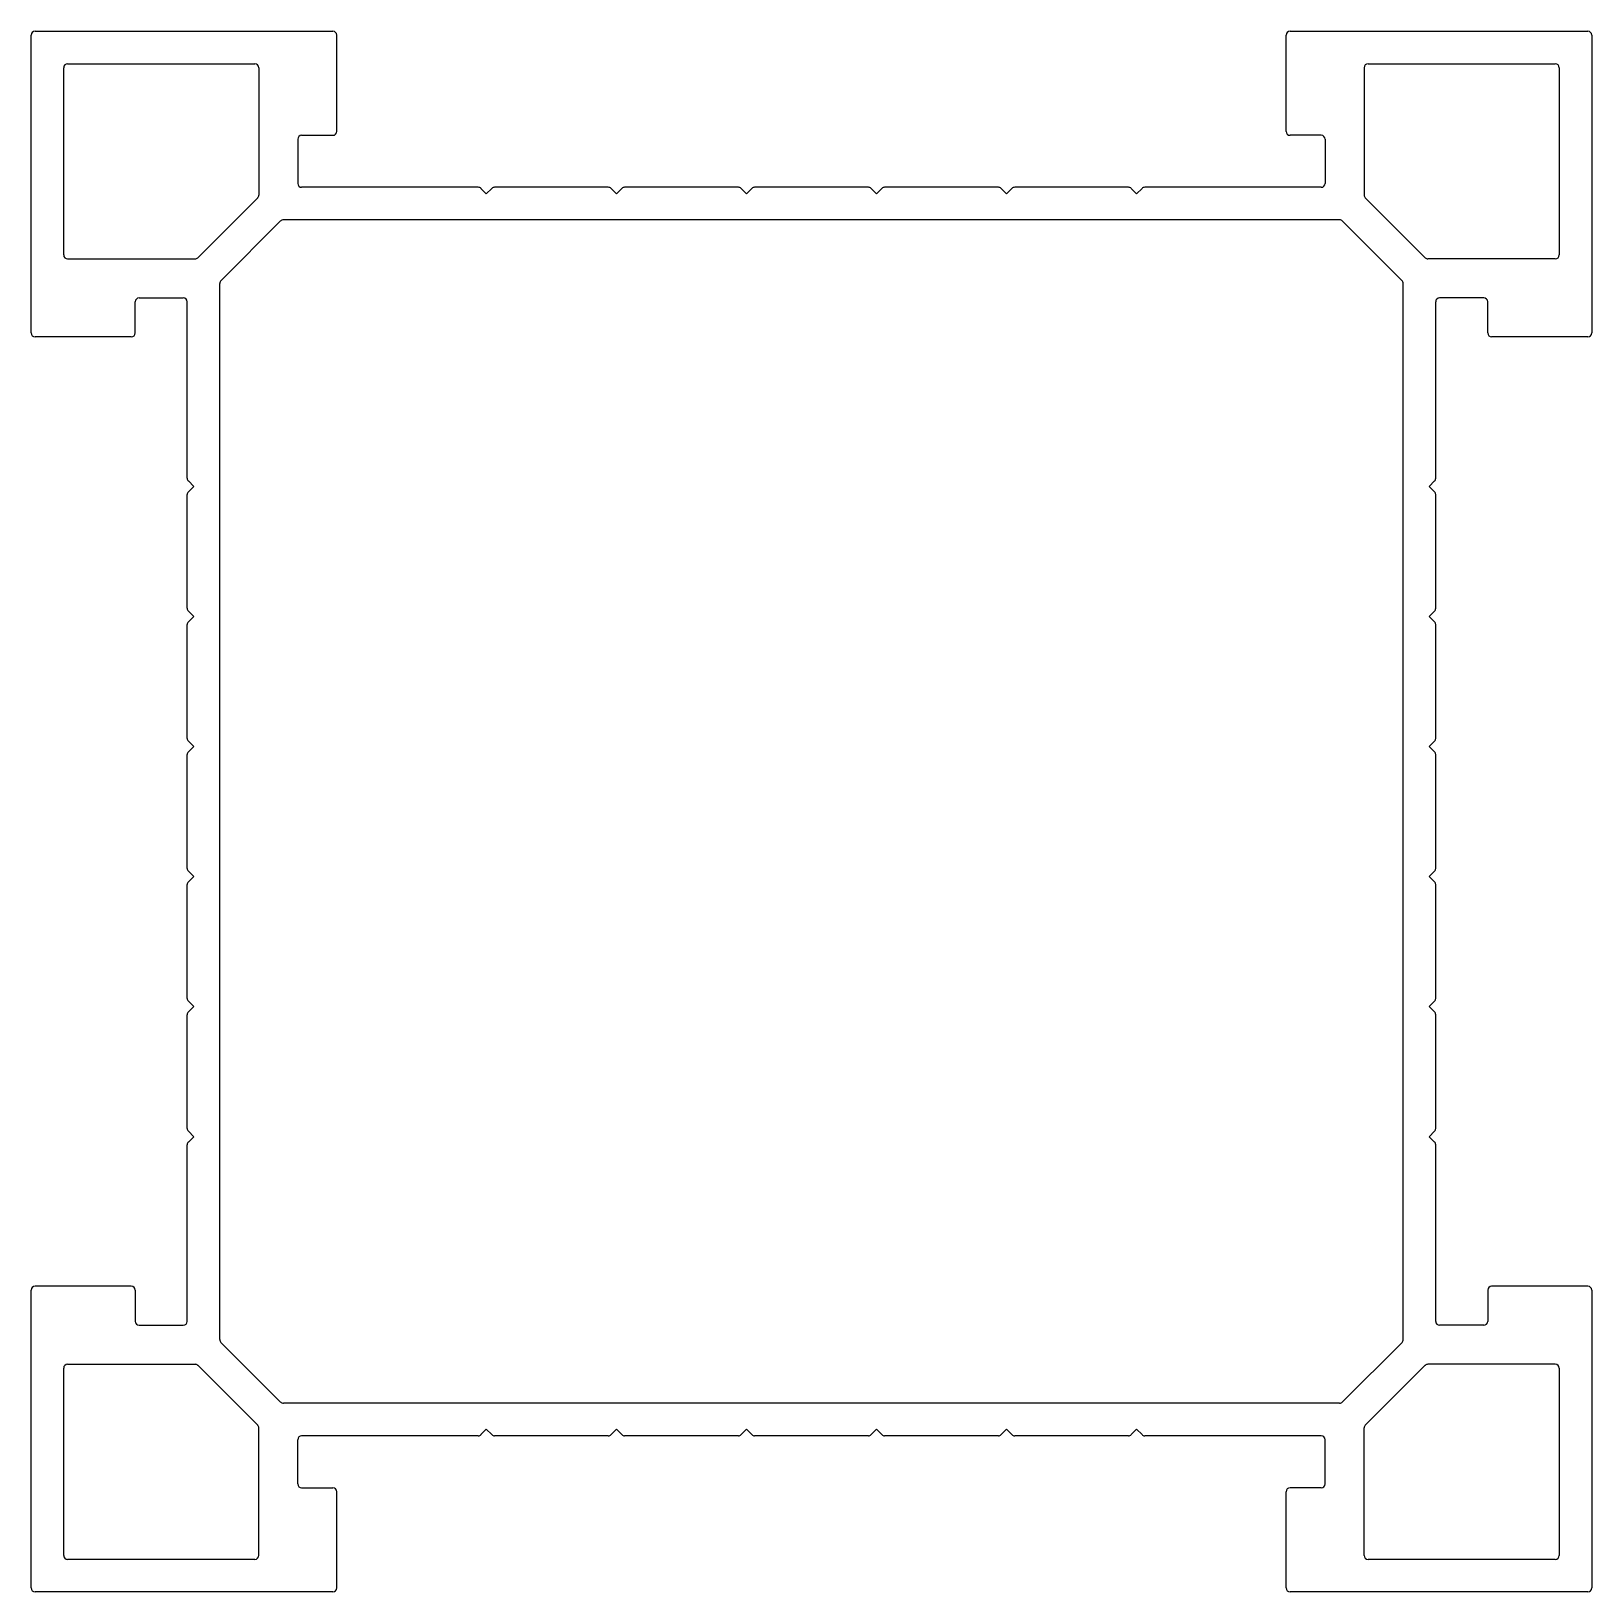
# Model space of a CAD drawing. Extents: x 763 to 883, y 496 to 616.
import ezdxf

# ---------------------------------------------------------------- set-up
doc = ezdxf.new("R2010")
doc.units = 0
doc.layers.get('0').update_dxf_attribs({"linetype": 'CONTINUOUS'})

msp = doc.modelspace()

# ---------------------------------------------------------------- linework, layer by layer
at = {"color": 0}
for p, q in [((763.77, 615.64), (786.67, 615.64)), ((860.27, 615.64), (883.17, 615.64)), ((763.47, 592.44), (763.47, 615.34)), ((786.97, 607.94), (786.97, 615.34)), ((859.97, 607.94), (859.97, 615.34)), ((883.47, 615.34), (883.47, 592.44)), ((765.97, 598.44), (765.97, 612.84)), ((766.27, 613.14), (780.67, 613.14)), ((780.97, 612.84), (780.97, 603.04)), ((865.97, 612.84), (865.97, 603.04)), ((866.27, 613.14), (880.67, 613.14)), ((880.97, 612.84), (880.97, 598.44)), ((783.97, 607.34), (783.97, 603.94)), ((784.27, 607.64), (786.67, 607.64)), ((862.67, 607.64), (860.27, 607.64)), ((862.97, 607.34), (862.97, 603.94)), ((797.85, 603.64), (784.27, 603.64)), ((807.85, 603.64), (799.1, 603.64)), ((817.85, 603.64), (809.1, 603.64)), ((827.85, 603.64), (819.1, 603.64)), ((837.85, 603.64), (829.1, 603.64)), ((847.85, 603.64), (839.1, 603.64)), ((862.67, 603.64), (849.1, 603.64)), ((776.29, 598.23), (780.89, 602.82)), ((798.06, 603.56), (798.47, 603.14)), ((798.47, 603.14), (798.89, 603.56)), ((808.06, 603.56), (808.47, 603.14)), ((808.47, 603.14), (808.89, 603.56)), ((818.06, 603.56), (818.47, 603.14)), ((818.47, 603.14), (818.89, 603.56)), ((828.06, 603.56), (828.47, 603.14)), ((828.47, 603.14), (828.89, 603.56)), ((838.06, 603.56), (838.47, 603.14)), ((838.47, 603.14), (838.89, 603.56)), ((848.06, 603.56), (848.47, 603.14)), ((848.47, 603.14), (848.89, 603.56)), ((870.65, 598.23), (866.06, 602.82)), ((778.06, 596.46), (782.65, 601.06)), ((864.08, 601.14), (782.87, 601.14)), ((868.89, 596.46), (864.29, 601.06)), ((766.27, 598.14), (776.08, 598.14)), ((880.67, 598.14), (870.87, 598.14)), ((777.97, 515.04), (777.97, 596.25)), ((868.97, 515.04), (868.97, 596.25)), ((771.47, 592.44), (771.47, 594.84)), ((771.77, 595.14), (775.17, 595.14)), ((775.47, 581.27), (775.47, 594.84)), ((871.47, 581.27), (871.47, 594.84)), ((875.17, 595.14), (871.77, 595.14)), ((875.47, 592.44), (875.47, 594.84)), ((771.17, 592.14), (763.77, 592.14)), ((883.17, 592.14), (875.77, 592.14)), ((775.56, 581.06), (775.97, 580.64)), ((871.39, 581.06), (870.97, 580.64)), ((775.47, 571.27), (775.47, 580.02)), ((775.97, 580.64), (775.56, 580.23)), ((870.97, 580.64), (871.39, 580.23)), ((871.47, 571.27), (871.47, 580.02)), ((775.47, 561.27), (775.47, 570.02)), ((775.56, 571.06), (775.97, 570.64)), ((775.97, 570.64), (775.56, 570.23)), ((871.39, 571.06), (870.97, 570.64)), ((870.97, 570.64), (871.39, 570.23)), ((871.47, 561.27), (871.47, 570.02)), ((775.56, 561.06), (775.97, 560.64)), ((775.97, 560.64), (775.56, 560.23)), ((871.39, 561.06), (870.97, 560.64)), ((870.97, 560.64), (871.39, 560.23)), ((775.47, 551.27), (775.47, 560.02)), ((871.47, 551.27), (871.47, 560.02)), ((775.56, 551.06), (775.97, 550.64)), ((871.39, 551.06), (870.97, 550.64)), ((775.47, 541.27), (775.47, 550.02)), ((775.97, 550.64), (775.56, 550.23)), ((870.97, 550.64), (871.39, 550.23)), ((871.47, 541.27), (871.47, 550.02)), ((775.47, 531.27), (775.47, 540.02)), ((775.56, 541.06), (775.97, 540.64)), ((775.97, 540.64), (775.56, 540.23)), ((871.39, 541.06), (870.97, 540.64)), ((870.97, 540.64), (871.39, 540.23)), ((871.47, 531.27), (871.47, 540.02)), ((775.56, 531.06), (775.97, 530.64)), ((775.97, 530.64), (775.56, 530.23)), ((871.39, 531.06), (870.97, 530.64)), ((870.97, 530.64), (871.39, 530.23)), ((775.47, 516.44), (775.47, 530.02)), ((871.47, 516.44), (871.47, 530.02)), ((763.47, 495.94), (763.47, 518.84)), ((771.17, 519.14), (763.77, 519.14)), ((771.47, 518.84), (771.47, 516.44)), ((875.47, 518.84), (875.47, 516.44)), ((883.17, 519.14), (875.77, 519.14)), ((883.47, 518.84), (883.47, 495.94)), ((771.77, 516.14), (775.17, 516.14)), ((875.17, 516.14), (871.77, 516.14)), ((778.06, 514.82), (782.65, 510.23)), ((864.29, 510.23), (868.89, 514.82)), ((765.97, 498.44), (765.97, 512.84)), ((766.27, 513.14), (776.08, 513.14)), ((776.29, 513.06), (780.89, 508.46)), ((866.06, 508.46), (870.65, 513.06)), ((880.67, 513.14), (870.87, 513.14)), ((880.97, 512.84), (880.97, 498.44)), ((864.08, 510.14), (782.87, 510.14)), ((780.97, 498.44), (780.97, 508.25)), ((797.85, 507.64), (784.27, 507.64)), ((798.06, 507.73), (798.47, 508.14)), ((798.47, 508.14), (798.89, 507.73)), ((807.85, 507.64), (799.1, 507.64)), ((808.06, 507.73), (808.47, 508.14)), ((808.47, 508.14), (808.89, 507.73)), ((817.85, 507.64), (809.1, 507.64)), ((818.06, 507.73), (818.47, 508.14)), ((818.47, 508.14), (818.89, 507.73)), ((827.85, 507.64), (819.1, 507.64)), ((828.06, 507.73), (828.47, 508.14)), ((828.47, 508.14), (828.89, 507.73)), ((837.85, 507.64), (829.1, 507.64)), ((838.06, 507.73), (838.47, 508.14)), ((838.47, 508.14), (838.89, 507.73)), ((847.85, 507.64), (839.1, 507.64)), ((848.06, 507.73), (848.47, 508.14)), ((848.47, 508.14), (848.89, 507.73)), ((862.67, 507.64), (849.1, 507.64)), ((865.97, 498.44), (865.97, 508.25)), ((783.97, 503.94), (783.97, 507.34)), ((862.97, 503.94), (862.97, 507.34)), ((784.27, 503.64), (786.67, 503.64)), ((786.97, 495.94), (786.97, 503.34)), ((859.97, 495.94), (859.97, 503.34)), ((862.67, 503.64), (860.27, 503.64)), ((780.67, 498.14), (766.27, 498.14)), ((880.67, 498.14), (866.27, 498.14)), ((786.67, 495.64), (763.77, 495.64)), ((883.17, 495.64), (860.27, 495.64))]:
    msp.add_line(p, q, dxfattribs=at)
for centre, start, end in [((763.77, 615.34), 90, 180), ((786.67, 615.34), 0, 90), ((860.27, 615.34), 90, 180), ((883.17, 615.34), 0, 90), ((766.27, 612.84), 90, 180), ((780.67, 612.84), 0, 90), ((866.27, 612.84), 90, 180), ((880.67, 612.84), 0, 90), ((784.27, 607.34), 90, 180), ((786.67, 607.94), 270, 0), ((860.27, 607.94), 180, 270), ((862.67, 607.34), 0, 90), ((784.27, 603.94), 180, 270), ((797.85, 603.34), 45, 90), ((799.1, 603.34), 90, 135), ((807.85, 603.34), 45, 90), ((809.1, 603.34), 90, 135), ((817.85, 603.34), 45, 90), ((819.1, 603.34), 90, 135), ((827.85, 603.34), 45, 90), ((829.1, 603.34), 90, 135), ((837.85, 603.34), 45, 90), ((839.1, 603.34), 90, 135), ((847.85, 603.34), 45, 90), ((849.1, 603.34), 90, 135), ((862.67, 603.94), 270, 0), ((780.67, 603.04), 315, 0), ((866.27, 603.04), 180, 225), ((782.87, 600.84), 90, 135), ((864.08, 600.84), 45, 90), ((766.27, 598.44), 180, 270), ((776.08, 598.44), 270, 315), ((870.87, 598.44), 225, 270), ((880.67, 598.44), 270, 0), ((778.27, 596.25), 135, 180), ((868.67, 596.25), 0, 45), ((771.77, 594.84), 90, 180), ((775.17, 594.84), 0, 90), ((871.77, 594.84), 90, 180), ((875.17, 594.84), 0, 90), ((763.77, 592.44), 180, 270), ((771.17, 592.44), 270, 0), ((875.77, 592.44), 180, 270), ((883.17, 592.44), 270, 0), ((775.77, 581.27), 180, 225), ((871.17, 581.27), 315, 0), ((775.77, 580.02), 135, 180), ((871.17, 580.02), 0, 45), ((775.77, 571.27), 180, 225), ((871.17, 571.27), 315, 0), ((775.77, 570.02), 135, 180), ((871.17, 570.02), 0, 45), ((775.77, 561.27), 180, 225), ((871.17, 561.27), 315, 0), ((775.77, 560.02), 135, 180), ((871.17, 560.02), 0, 45), ((775.77, 551.27), 180, 225), ((871.17, 551.27), 315, 0), ((775.77, 550.02), 135, 180), ((871.17, 550.02), 0, 45), ((775.77, 541.27), 180, 225), ((871.17, 541.27), 315, 0), ((775.77, 540.02), 135, 180), ((871.17, 540.02), 0, 45), ((775.77, 531.27), 180, 225), ((871.17, 531.27), 315, 0), ((775.77, 530.02), 135, 180), ((871.17, 530.02), 0, 45), ((763.77, 518.84), 90, 180), ((771.17, 518.84), 0, 90), ((875.77, 518.84), 90, 180), ((883.17, 518.84), 0, 90), ((771.77, 516.44), 180, 270), ((775.17, 516.44), 270, 0), ((871.77, 516.44), 180, 270), ((875.17, 516.44), 270, 0), ((778.27, 515.04), 180, 225), ((868.67, 515.04), 315, 0), ((766.27, 512.84), 90, 180), ((776.08, 512.84), 45, 90), ((870.87, 512.84), 90, 135), ((880.67, 512.84), 0, 90), ((782.87, 510.44), 225, 270), ((864.08, 510.44), 270, 315), ((780.67, 508.25), 0, 45), ((784.27, 507.34), 90, 180), ((797.85, 507.94), 270, 315), ((799.1, 507.94), 225, 270), ((807.85, 507.94), 270, 315), ((809.1, 507.94), 225, 270), ((817.85, 507.94), 270, 315), ((819.1, 507.94), 225, 270), ((827.85, 507.94), 270, 315), ((829.1, 507.94), 225, 270), ((837.85, 507.94), 270, 315), ((839.1, 507.94), 225, 270), ((847.85, 507.94), 270, 315), ((849.1, 507.94), 225, 270), ((862.67, 507.34), 0, 90), ((866.27, 508.25), 135, 180), ((784.27, 503.94), 180, 270), ((786.67, 503.34), 0, 90), ((860.27, 503.34), 90, 180), ((862.67, 503.94), 270, 0), ((766.27, 498.44), 180, 270), ((780.67, 498.44), 270, 0), ((866.27, 498.44), 180, 270), ((880.67, 498.44), 270, 0), ((763.77, 495.94), 180, 270), ((786.67, 495.94), 270, 0), ((860.27, 495.94), 180, 270), ((883.17, 495.94), 270, 0)]:
    msp.add_arc(centre, 0.3, start, end, dxfattribs=at)

doc.saveas('drawing.dxf')
